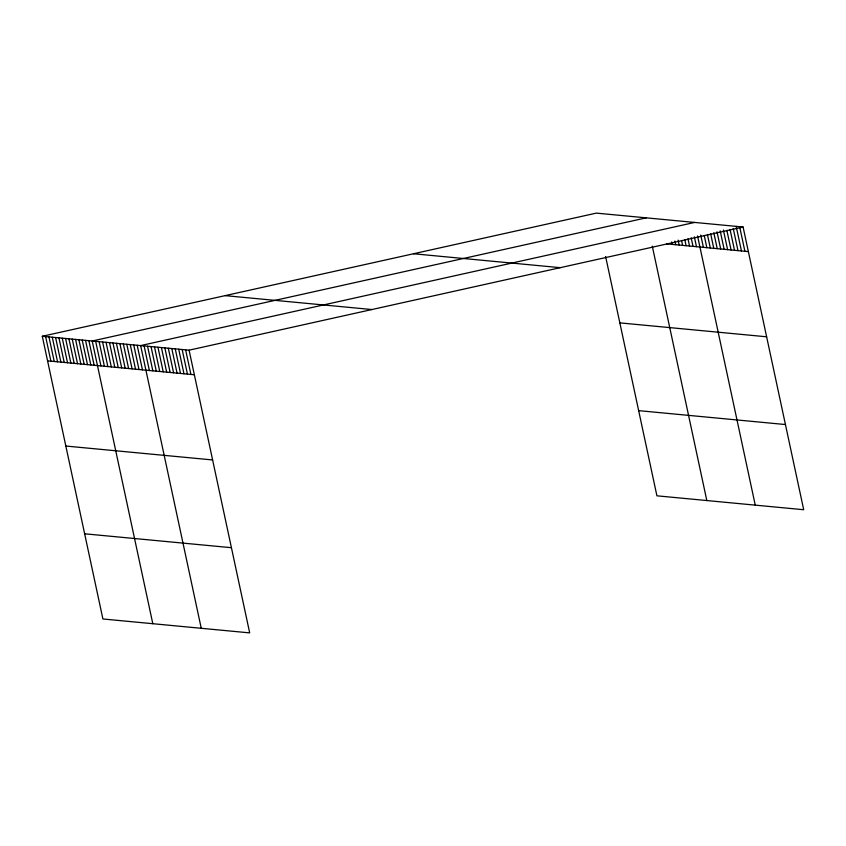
<?xml version="1.0" encoding="UTF-8"?>
<svg xmlns="http://www.w3.org/2000/svg" width="846" height="846" viewBox="0 0 846 846"><rect width="100%" height="100%" fill="white"/><g stroke="black" fill="none" stroke-linecap="round" stroke-linejoin="round"><path stroke-width="1.27" d="M42.3 336.274L189.081 350.181L249.686 632.882L102.905 618.976L42.3 336.274L596.314 213.118L743.095 227.024L803.7 509.726L656.919 495.819L605.609 256.497M646.217 217.845L92.203 341.001L152.809 623.703M694.661 222.435L140.648 345.591L201.253 628.292M189.081 350.181L743.095 227.024M666.479 243.849L748.361 251.611M413.483 253.758L560.274 267.674M619.843 322.876L766.624 336.793M225.121 295.635L371.912 309.541M638.656 410.638L785.437 424.544M47.566 360.861L194.358 374.767M65.829 446.043L212.621 459.949M84.642 533.794L231.434 547.7M739.637 226.696L744.903 251.283M736.179 226.368L741.445 250.955M733.239 228.505L737.987 250.628M730.045 229.403L734.529 250.3M726.851 230.302L731.071 249.972M723.393 229.975L727.602 249.644M720.189 230.873L724.144 249.316M716.996 231.783L720.686 248.988M713.802 232.682L717.228 248.661M710.608 233.581L713.77 248.333M707.404 234.479L710.302 248.005M704.21 235.389L706.844 247.677M700.752 235.061L703.386 247.349M697.559 235.96L755.256 505.136M694.355 236.859L696.47 246.694M691.161 237.758L693.011 246.366M687.967 238.667L689.543 246.038M684.774 239.566L686.085 245.71M681.569 240.465L682.627 245.382M678.111 240.137L679.169 245.054M674.918 241.036L675.711 244.727M671.724 241.945L672.242 244.399M652.298 246.186L706.822 500.546M185.623 349.853L190.9 374.44M182.165 349.525L187.431 374.112M178.707 349.197L183.973 373.784M175.249 348.869L180.515 373.456M171.791 348.541L177.057 373.128M168.322 348.214L173.599 372.8M164.864 347.886L170.141 372.473M161.406 347.558L166.673 372.145M157.948 347.23L163.215 371.817M154.49 346.902L159.757 371.489M151.022 346.574L156.299 371.161M147.564 346.247L152.84 370.834M144.106 345.919L149.372 370.506M137.189 345.263L142.456 369.85M133.731 344.935L138.998 369.522M130.263 344.608L135.54 369.194M126.805 344.28L132.082 368.867M123.347 343.952L128.613 368.539M119.889 343.624L125.155 368.211M116.431 343.296L121.697 367.883M112.962 342.968L118.239 367.555M109.504 342.641L114.781 367.227M106.046 342.313L111.312 366.9M102.588 341.985L107.854 366.572M99.13 341.657L104.396 366.244M95.672 341.329L100.938 365.916M88.883 340.695L94.149 365.271M85.552 340.378L90.829 364.964M82.221 340.06L87.498 364.647M78.9 339.743L84.166 364.33M75.569 339.426L80.846 364.013M72.248 339.119L77.515 363.695M68.917 338.802L74.184 363.389M65.586 338.485L70.863 363.071M62.266 338.167L67.532 362.754M58.934 337.85L64.211 362.437M55.603 337.533L60.88 362.12M52.283 337.226L57.549 361.813M48.952 336.909L54.229 361.496M45.631 336.592L50.897 361.179"/></g></svg>
